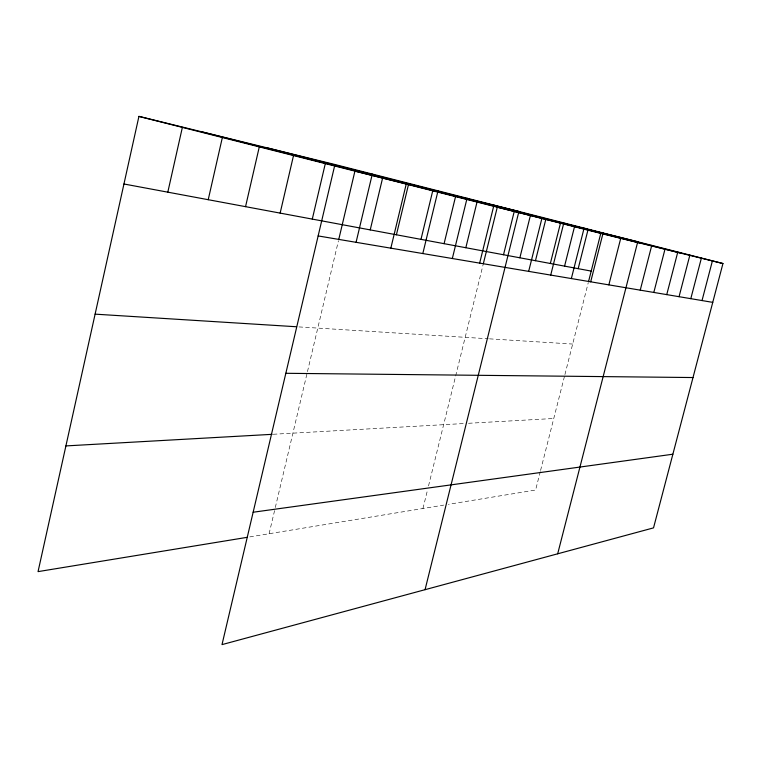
<?xml version="1.0" encoding="UTF-8"?>
<svg xmlns="http://www.w3.org/2000/svg" width="761" height="761" viewBox="0 0 761 761"><rect width="100%" height="100%" fill="white"/><g stroke="black" fill="none" stroke-linecap="round" stroke-linejoin="round"><path stroke-width="0.57" stroke-dasharray="3.81 2.85" d="M269.099 533.737L275.035 508.681M275.301 507.539L307.197 372.785M307.463 371.644L338.426 240.828M422.954 508.51L427.416 490.436M428.529 485.918L482.988 265.132M540.272 471.62L535.601 490.036L448.381 504.343M540.567 470.469L564.633 375.715M564.919 374.583L588.301 282.521M249.76 536.905L443.701 505.104M273.237 434.265L463.934 423.544M468.51 423.287L553.77 418.493M298.94 326.916L488.362 338.778M489.475 338.845L572.672 344.058"/><path stroke-width="1.14" d="M334.945 164.519L222.003 644.615L653.528 527.877L722.95 263.534L334.945 164.519L138.93 116.385L38.05 571.625L247.487 537.276M167.81 192.172L182.364 127.391M208.219 199.705L222.355 137.522M245.546 206.659L259.292 146.883M280.143 213.109L293.518 155.548M312.286 219.101L325.308 163.605M338.702 239.677L354.921 171.111L518.916 211.463L425.057 589.689M356.072 242.321L372.31 174.05M370.226 229.908L382.583 178.122M390.831 248.172L406.536 182.792M396.414 234.788L408.457 184.676M420.985 239.363L432.733 190.83M422.812 253.556L438.022 190.821M444.082 243.672L455.544 196.614M452.329 258.521L467.073 198.231M465.827 247.725L477.023 202.055M479.658 263.125L493.956 205.099M483.264 264L497.285 207.182L637.747 241.789L557.689 553.799M503.516 254.754L514.236 211.482M519.868 257.798L530.379 215.572M528.667 271.373L542.146 217.399M535.468 260.709L545.78 219.472M550.346 263.477L560.467 223.201M550.717 275.092L563.825 222.925M564.576 266.131L574.498 226.749M571.349 278.564L584.106 228.1M578.179 268.671L587.92 230.155M588.595 281.38L600.771 233.408L722.95 263.534M590.688 281.817L603.102 232.952M608.848 284.88L620.947 237.499M640.239 290.16L651.768 245.365M653.813 292.443L665.104 248.771M666.741 294.621L677.794 252.005M679.05 296.695L689.885 255.097M690.798 298.673L701.414 258.036M702.023 300.566L712.42 260.842M253.147 512.229L672.876 454.212M65.903 445.917L272.077 434.331M285.832 373.299L693.014 377.542M95.106 314.15L296.59 326.764M318.146 235.929L712.753 302.364M123.948 183.991L591.202 271.097M201.123 131.653L640.229 243.139M138.93 116.385L600.771 233.408M267.72 148.005L681.761 253.375"/></g></svg>
